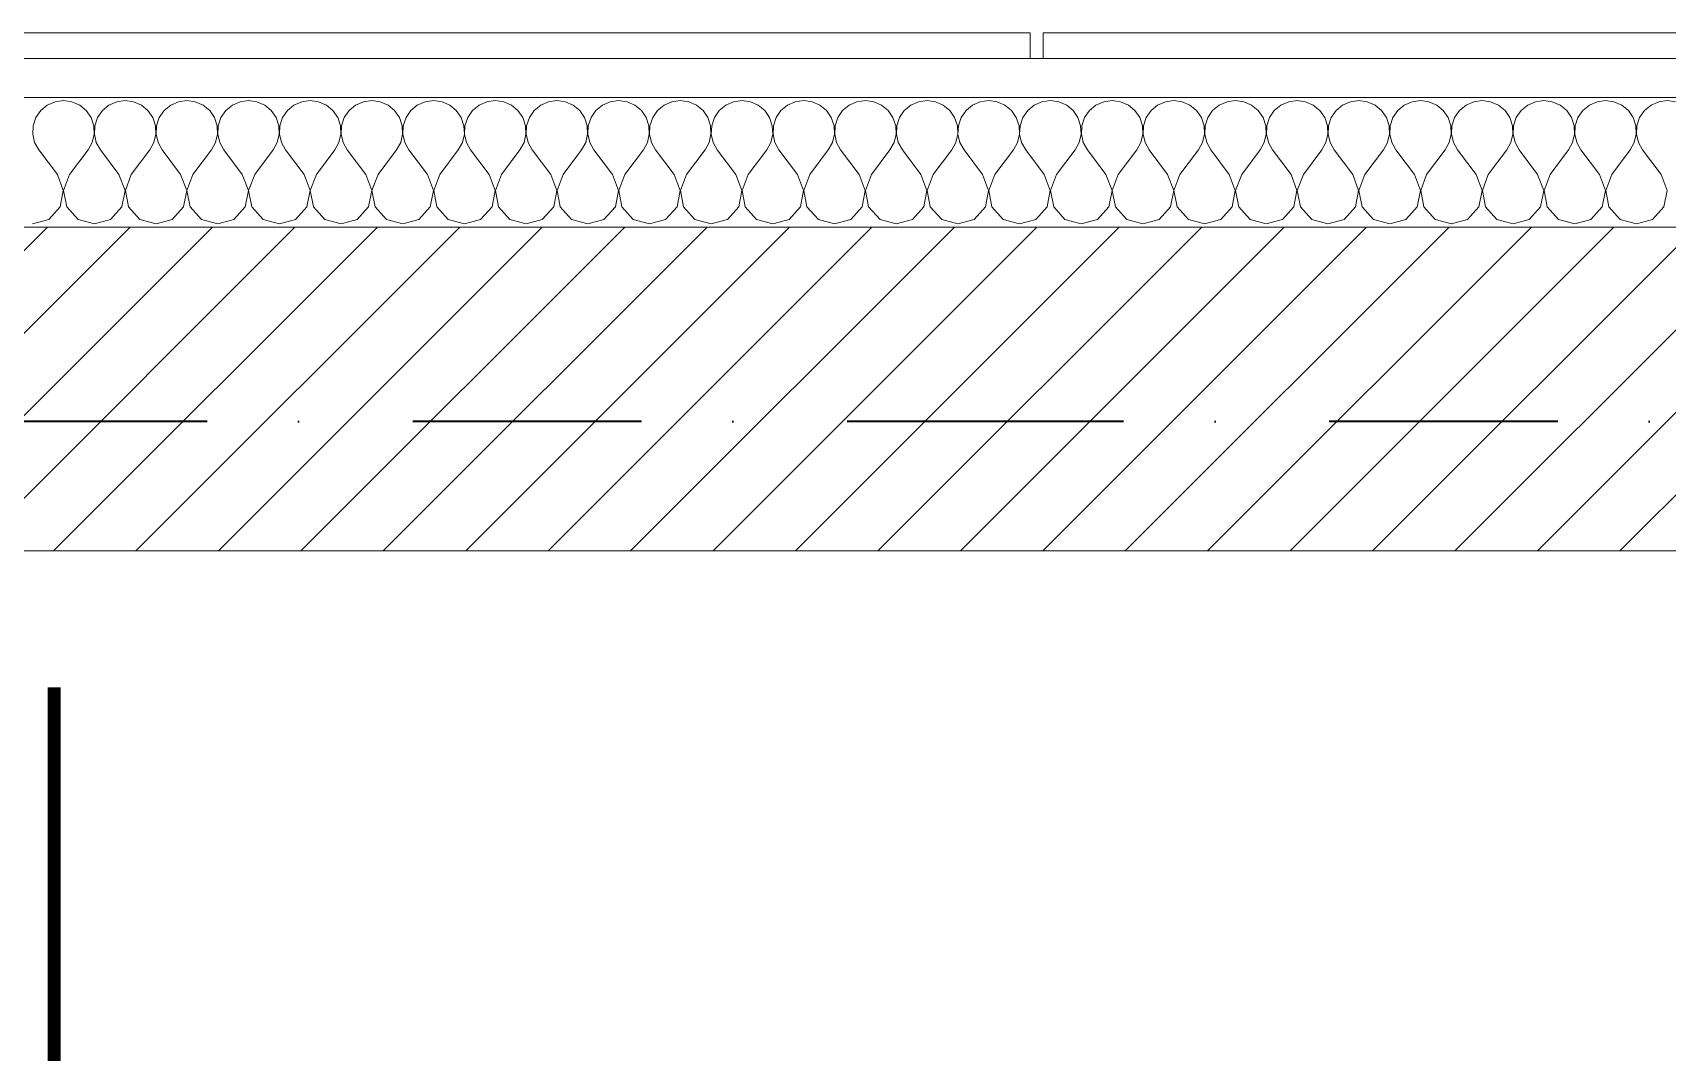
# Model space of a CAD drawing. Header units: millimetres. Extents: x 1322820 to 1391563, y 1051909 to 1098256.
# Drawn here: x 1346973 to 1348235, y 1090184 to 1090971 of the extents above; entities that cross this region are included whole.
import ezdxf
from ezdxf.enums import TextEntityAlignment as Align

# ---------------------------------------------------------------- set-up
doc = ezdxf.new("R2010")
doc.units = ezdxf.units.MM
doc.header["$MEASUREMENT"] = 0
doc.linetypes.add('Dot & Dashed', pattern=[335.138881, 176.388884, -88.194442, 0, -70.555556])
doc.linetypes.add('DUBLU_INTRERUPT', pattern=[1.093612, 0.529167, -0.211667, 0.141111, -0.211667])
doc.layers.get('0').update_dxf_attribs({"true_color": 0x787878})
for name, color, linetype, true_color in [('arhitectura - decoratii fatada', 7, 'Continuous', 0x787878), ('New_arhitectura - axe', 7, 'Continuous', 0x787878), ('New_rezistenta - pereti de rezistenta', 7, 'Continuous', 0x787878)]:
    doc.layers.add(name, color=color, linetype=linetype, true_color=true_color)
for name, color, linetype, lineweight, true_color in [('arhitectura - decoratii fatada_Pen_No__101', 7, 'Continuous', 13, 0x787878), ('arhitectura - decoratii fatada_Pen_No__21', 7, 'Continuous', 20, 0x787878), ('New_arhitectura - axe_Pen_No__201', 7, 'Continuous', 35, 0x787878), ('New_arhitectura - suprafete DTAC_Pen_No__14', 7, 'Continuous', 18, 0x787878), ('New_rezistenta - pereti de rezistenta_Pen_No__1', 7, 'Continuous', 13, 0x787878), ('New_rezistenta - pereti de rezistenta_Pen_No__21', 7, 'Continuous', 20, 0x787878)]:
    doc.layers.add(name, color=color, linetype=linetype, lineweight=lineweight, true_color=true_color)
doc.layers.add('Circuite', color=7, linetype='Continuous', lineweight=25)
doc.styles.add('GENERATED_STYLE_1', font='arialbd.ttf')
pattern_1 = [(0, (1356235.236, 1078942.57), (0, 30), [])]

# ---------------------------------------------------------------- blocks, each defined once
blk = doc.blocks.new('*X64', base_point=(1356235.2, 1078942.6))
at = {"layer": 'New_rezistenta - pereti de rezistenta_Pen_No__1', "color": 7, "linetype": 'Continuous', "lineweight": 13}
for p, q in [((1346990.6, 1090917.3), (1346984.6, 1090914.7)), ((1346997.1, 1090918.2), (1346990.6, 1090917.3)), ((1347003.6, 1090917.3), (1346997.1, 1090918.2)), ((1347009.7, 1090914.7), (1347003.6, 1090917.3)), ((1347038.3, 1090917.3), (1347032.2, 1090914.7)), ((1347044.8, 1090918.2), (1347038.3, 1090917.3)), ((1347051.3, 1090917.3), (1347044.8, 1090918.2)), ((1347057.3, 1090914.7), (1347051.3, 1090917.3)), ((1347085.9, 1090917.3), (1347079.9, 1090914.7)), ((1347092.4, 1090918.2), (1347085.9, 1090917.3)), ((1347098.9, 1090917.3), (1347092.4, 1090918.2)), ((1347104.9, 1090914.7), (1347098.9, 1090917.3)), ((1347133.5, 1090917.3), (1347127.5, 1090914.7)), ((1347140, 1090918.2), (1347133.5, 1090917.3)), ((1347146.5, 1090917.3), (1347140, 1090918.2)), ((1347152.5, 1090914.7), (1347146.5, 1090917.3)), ((1347181.1, 1090917.3), (1347175.1, 1090914.7)), ((1347187.6, 1090918.2), (1347181.1, 1090917.3)), ((1347194.1, 1090917.3), (1347187.6, 1090918.2)), ((1347200.1, 1090914.7), (1347194.1, 1090917.3)), ((1347228.7, 1090917.3), (1347222.7, 1090914.7)), ((1347235.2, 1090918.2), (1347228.7, 1090917.3)), ((1347241.7, 1090917.3), (1347235.2, 1090918.2)), ((1347247.8, 1090914.7), (1347241.7, 1090917.3)), ((1347276.3, 1090917.3), (1347270.3, 1090914.7)), ((1347282.9, 1090918.2), (1347276.3, 1090917.3)), ((1347289.4, 1090917.3), (1347282.9, 1090918.2)), ((1347295.4, 1090914.7), (1347289.4, 1090917.3)), ((1347324, 1090917.3), (1347318, 1090914.7)), ((1347330.5, 1090918.2), (1347324, 1090917.3)), ((1347337, 1090917.3), (1347330.5, 1090918.2)), ((1347343, 1090914.7), (1347337, 1090917.3)), ((1347371.6, 1090917.3), (1347365.6, 1090914.7)), ((1347378.1, 1090918.2), (1347371.6, 1090917.3)), ((1347384.6, 1090917.3), (1347378.1, 1090918.2)), ((1347390.6, 1090914.7), (1347384.6, 1090917.3)), ((1347419.2, 1090917.3), (1347413.2, 1090914.7)), ((1347425.7, 1090918.2), (1347419.2, 1090917.3)), ((1347432.2, 1090917.3), (1347425.7, 1090918.2)), ((1347438.2, 1090914.7), (1347432.2, 1090917.3)), ((1347466.8, 1090917.3), (1347460.8, 1090914.7)), ((1347473.3, 1090918.2), (1347466.8, 1090917.3)), ((1347479.8, 1090917.3), (1347473.3, 1090918.2)), ((1347485.8, 1090914.7), (1347479.8, 1090917.3)), ((1347514.4, 1090917.3), (1347508.4, 1090914.7)), ((1347521, 1090918.2), (1347514.4, 1090917.3)), ((1347527.5, 1090917.3), (1347521, 1090918.2)), ((1347533.5, 1090914.7), (1347527.5, 1090917.3)), ((1347562.1, 1090917.3), (1347556.1, 1090914.7)), ((1347568.6, 1090918.2), (1347562.1, 1090917.3)), ((1347575.1, 1090917.3), (1347568.6, 1090918.2)), ((1347581.1, 1090914.7), (1347575.1, 1090917.3)), ((1347609.7, 1090917.3), (1347603.7, 1090914.7)), ((1347616.2, 1090918.2), (1347609.7, 1090917.3)), ((1347622.7, 1090917.3), (1347616.2, 1090918.2)), ((1347628.7, 1090914.7), (1347622.7, 1090917.3)), ((1347657.3, 1090917.3), (1347651.3, 1090914.7)), ((1347663.8, 1090918.2), (1347657.3, 1090917.3)), ((1347670.3, 1090917.3), (1347663.8, 1090918.2)), ((1347676.3, 1090914.7), (1347670.3, 1090917.3)), ((1347704.9, 1090917.3), (1347698.9, 1090914.7)), ((1347711.4, 1090918.2), (1347704.9, 1090917.3)), ((1347717.9, 1090917.3), (1347711.4, 1090918.2)), ((1347723.9, 1090914.7), (1347717.9, 1090917.3)), ((1347752.5, 1090917.3), (1347746.5, 1090914.7)), ((1347759, 1090918.2), (1347752.5, 1090917.3)), ((1347765.6, 1090917.3), (1347759, 1090918.2)), ((1347771.6, 1090914.7), (1347765.6, 1090917.3)), ((1347800.2, 1090917.3), (1347794.1, 1090914.7)), ((1347806.7, 1090918.2), (1347800.2, 1090917.3)), ((1347813.2, 1090917.3), (1347806.7, 1090918.2)), ((1347819.2, 1090914.7), (1347813.2, 1090917.3)), ((1347847.8, 1090917.3), (1347841.8, 1090914.7)), ((1347854.3, 1090918.2), (1347847.8, 1090917.3)), ((1347860.8, 1090917.3), (1347854.3, 1090918.2)), ((1347866.8, 1090914.7), (1347860.8, 1090917.3)), ((1347895.4, 1090917.3), (1347889.4, 1090914.7)), ((1347901.9, 1090918.2), (1347895.4, 1090917.3)), ((1347908.4, 1090917.3), (1347901.9, 1090918.2)), ((1347914.4, 1090914.7), (1347908.4, 1090917.3)), ((1347943, 1090917.3), (1347937, 1090914.7)), ((1347949.5, 1090918.2), (1347943, 1090917.3)), ((1347956, 1090917.3), (1347949.5, 1090918.2)), ((1347962, 1090914.7), (1347956, 1090917.3)), ((1347990.6, 1090917.3), (1347984.6, 1090914.7)), ((1347997.1, 1090918.2), (1347990.6, 1090917.3)), ((1348003.6, 1090917.3), (1347997.1, 1090918.2)), ((1348009.7, 1090914.7), (1348003.6, 1090917.3)), ((1348038.3, 1090917.3), (1348032.2, 1090914.7)), ((1348044.8, 1090918.2), (1348038.3, 1090917.3)), ((1348051.3, 1090917.3), (1348044.8, 1090918.2)), ((1348057.3, 1090914.7), (1348051.3, 1090917.3)), ((1348085.9, 1090917.3), (1348079.9, 1090914.7)), ((1348092.4, 1090918.2), (1348085.9, 1090917.3)), ((1348098.9, 1090917.3), (1348092.4, 1090918.2)), ((1348104.9, 1090914.7), (1348098.9, 1090917.3)), ((1348133.5, 1090917.3), (1348127.5, 1090914.7)), ((1348140, 1090918.2), (1348133.5, 1090917.3)), ((1348146.5, 1090917.3), (1348140, 1090918.2)), ((1348152.5, 1090914.7), (1348146.5, 1090917.3)), ((1348181.1, 1090917.3), (1348175.1, 1090914.7)), ((1348187.6, 1090918.2), (1348181.1, 1090917.3)), ((1348194.1, 1090917.3), (1348187.6, 1090918.2)), ((1348200.1, 1090914.7), (1348194.1, 1090917.3)), ((1348228.7, 1090917.3), (1348222.7, 1090914.7)), ((1348235.2, 1090918.2), (1348228.7, 1090917.3)), ((1348241.7, 1090917.3), (1348235.2, 1090918.2)), ((1346975.8, 1090905.1), (1346973.7, 1090898.8)), ((1346979.6, 1090910.5), (1346975.8, 1090905.1)), ((1346984.6, 1090914.7), (1346979.6, 1090910.5)), ((1347014.7, 1090910.5), (1347009.7, 1090914.7)), ((1347018.4, 1090905.1), (1347014.7, 1090910.5)), ((1347020.5, 1090898.8), (1347018.4, 1090905.1)), ((1347023.5, 1090905.1), (1347021.4, 1090898.8)), ((1347027.2, 1090910.5), (1347023.5, 1090905.1)), ((1347032.2, 1090914.7), (1347027.2, 1090910.5)), ((1347062.3, 1090910.5), (1347057.3, 1090914.7)), ((1347066.1, 1090905.1), (1347062.3, 1090910.5)), ((1347068.2, 1090898.8), (1347066.1, 1090905.1)), ((1347071.1, 1090905.1), (1347069, 1090898.8)), ((1347074.8, 1090910.5), (1347071.1, 1090905.1)), ((1347079.9, 1090914.7), (1347074.8, 1090910.5)), ((1347110, 1090910.5), (1347104.9, 1090914.7)), ((1347113.7, 1090905.1), (1347110, 1090910.5)), ((1347115.8, 1090898.8), (1347113.7, 1090905.1)), ((1347118.7, 1090905.1), (1347116.6, 1090898.8)), ((1347122.4, 1090910.5), (1347118.7, 1090905.1)), ((1347127.5, 1090914.7), (1347122.4, 1090910.5)), ((1347157.6, 1090910.5), (1347152.5, 1090914.7)), ((1347161.3, 1090905.1), (1347157.6, 1090910.5)), ((1347163.4, 1090898.8), (1347161.3, 1090905.1)), ((1347166.3, 1090905.1), (1347164.2, 1090898.8)), ((1347170, 1090910.5), (1347166.3, 1090905.1)), ((1347175.1, 1090914.7), (1347170, 1090910.5)), ((1347205.2, 1090910.5), (1347200.1, 1090914.7)), ((1347208.9, 1090905.1), (1347205.2, 1090910.5)), ((1347211, 1090898.8), (1347208.9, 1090905.1)), ((1347213.9, 1090905.1), (1347211.8, 1090898.8)), ((1347217.7, 1090910.5), (1347213.9, 1090905.1)), ((1347222.7, 1090914.7), (1347217.7, 1090910.5)), ((1347252.8, 1090910.5), (1347247.8, 1090914.7)), ((1347256.5, 1090905.1), (1347252.8, 1090910.5)), ((1347258.6, 1090898.8), (1347256.5, 1090905.1)), ((1347261.6, 1090905.1), (1347259.5, 1090898.8)), ((1347265.3, 1090910.5), (1347261.6, 1090905.1)), ((1347270.3, 1090914.7), (1347265.3, 1090910.5)), ((1347300.4, 1090910.5), (1347295.4, 1090914.7)), ((1347304.2, 1090905.1), (1347300.4, 1090910.5)), ((1347306.3, 1090898.8), (1347304.2, 1090905.1)), ((1347309.2, 1090905.1), (1347307.1, 1090898.8)), ((1347312.9, 1090910.5), (1347309.2, 1090905.1)), ((1347318, 1090914.7), (1347312.9, 1090910.5)), ((1347348, 1090910.5), (1347343, 1090914.7)), ((1347351.8, 1090905.1), (1347348, 1090910.5)), ((1347353.9, 1090898.8), (1347351.8, 1090905.1)), ((1347356.8, 1090905.1), (1347354.7, 1090898.8)), ((1347360.5, 1090910.5), (1347356.8, 1090905.1)), ((1347365.6, 1090914.7), (1347360.5, 1090910.5)), ((1347395.7, 1090910.5), (1347390.6, 1090914.7)), ((1347399.4, 1090905.1), (1347395.7, 1090910.5)), ((1347401.5, 1090898.8), (1347399.4, 1090905.1)), ((1347404.4, 1090905.1), (1347402.3, 1090898.8)), ((1347408.1, 1090910.5), (1347404.4, 1090905.1)), ((1347413.2, 1090914.7), (1347408.1, 1090910.5)), ((1347443.3, 1090910.5), (1347438.2, 1090914.7)), ((1347447, 1090905.1), (1347443.3, 1090910.5)), ((1347449.1, 1090898.8), (1347447, 1090905.1)), ((1347452, 1090905.1), (1347449.9, 1090898.8)), ((1347455.8, 1090910.5), (1347452, 1090905.1)), ((1347460.8, 1090914.7), (1347455.8, 1090910.5)), ((1347490.9, 1090910.5), (1347485.8, 1090914.7)), ((1347494.6, 1090905.1), (1347490.9, 1090910.5)), ((1347496.7, 1090898.8), (1347494.6, 1090905.1)), ((1347499.7, 1090905.1), (1347497.6, 1090898.8)), ((1347503.4, 1090910.5), (1347499.7, 1090905.1)), ((1347508.4, 1090914.7), (1347503.4, 1090910.5)), ((1347538.5, 1090910.5), (1347533.5, 1090914.7)), ((1347542.2, 1090905.1), (1347538.5, 1090910.5)), ((1347544.3, 1090898.8), (1347542.2, 1090905.1)), ((1347547.3, 1090905.1), (1347545.2, 1090898.8)), ((1347551, 1090910.5), (1347547.3, 1090905.1)), ((1347556.1, 1090914.7), (1347551, 1090910.5)), ((1347586.1, 1090910.5), (1347581.1, 1090914.7)), ((1347589.9, 1090905.1), (1347586.1, 1090910.5)), ((1347592, 1090898.8), (1347589.9, 1090905.1)), ((1347594.9, 1090905.1), (1347592.8, 1090898.8)), ((1347598.6, 1090910.5), (1347594.9, 1090905.1)), ((1347603.7, 1090914.7), (1347598.6, 1090910.5)), ((1347633.8, 1090910.5), (1347628.7, 1090914.7)), ((1347637.5, 1090905.1), (1347633.8, 1090910.5)), ((1347639.6, 1090898.8), (1347637.5, 1090905.1)), ((1347642.5, 1090905.1), (1347640.4, 1090898.8)), ((1347646.2, 1090910.5), (1347642.5, 1090905.1)), ((1347651.3, 1090914.7), (1347646.2, 1090910.5)), ((1347681.4, 1090910.5), (1347676.3, 1090914.7)), ((1347685.1, 1090905.1), (1347681.4, 1090910.5)), ((1347687.2, 1090898.8), (1347685.1, 1090905.1)), ((1347690.1, 1090905.1), (1347688, 1090898.8)), ((1347693.9, 1090910.5), (1347690.1, 1090905.1)), ((1347698.9, 1090914.7), (1347693.9, 1090910.5)), ((1347729, 1090910.5), (1347723.9, 1090914.7)), ((1347732.7, 1090905.1), (1347729, 1090910.5)), ((1347734.8, 1090898.8), (1347732.7, 1090905.1)), ((1347737.7, 1090905.1), (1347735.7, 1090898.8)), ((1347741.5, 1090910.5), (1347737.7, 1090905.1)), ((1347746.5, 1090914.7), (1347741.5, 1090910.5)), ((1347776.6, 1090910.5), (1347771.6, 1090914.7)), ((1347780.3, 1090905.1), (1347776.6, 1090910.5)), ((1347782.4, 1090898.8), (1347780.3, 1090905.1)), ((1347785.4, 1090905.1), (1347783.3, 1090898.8)), ((1347789.1, 1090910.5), (1347785.4, 1090905.1)), ((1347794.1, 1090914.7), (1347789.1, 1090910.5)), ((1347824.2, 1090910.5), (1347819.2, 1090914.7)), ((1347828, 1090905.1), (1347824.2, 1090910.5)), ((1347830.1, 1090898.8), (1347828, 1090905.1)), ((1347833, 1090905.1), (1347830.9, 1090898.8)), ((1347836.7, 1090910.5), (1347833, 1090905.1)), ((1347841.8, 1090914.7), (1347836.7, 1090910.5)), ((1347871.9, 1090910.5), (1347866.8, 1090914.7)), ((1347875.6, 1090905.1), (1347871.9, 1090910.5)), ((1347877.7, 1090898.8), (1347875.6, 1090905.1)), ((1347880.6, 1090905.1), (1347878.5, 1090898.8)), ((1347884.3, 1090910.5), (1347880.6, 1090905.1)), ((1347889.4, 1090914.7), (1347884.3, 1090910.5)), ((1347919.5, 1090910.5), (1347914.4, 1090914.7)), ((1347923.2, 1090905.1), (1347919.5, 1090910.5)), ((1347925.3, 1090898.8), (1347923.2, 1090905.1)), ((1347928.2, 1090905.1), (1347926.1, 1090898.8)), ((1347931.9, 1090910.5), (1347928.2, 1090905.1)), ((1347937, 1090914.7), (1347931.9, 1090910.5)), ((1347967.1, 1090910.5), (1347962, 1090914.7)), ((1347970.8, 1090905.1), (1347967.1, 1090910.5)), ((1347972.9, 1090898.8), (1347970.8, 1090905.1)), ((1347975.8, 1090905.1), (1347973.7, 1090898.8)), ((1347979.6, 1090910.5), (1347975.8, 1090905.1)), ((1347984.6, 1090914.7), (1347979.6, 1090910.5)), ((1348014.7, 1090910.5), (1348009.7, 1090914.7)), ((1348018.4, 1090905.1), (1348014.7, 1090910.5)), ((1348020.5, 1090898.8), (1348018.4, 1090905.1)), ((1348023.5, 1090905.1), (1348021.4, 1090898.8)), ((1348027.2, 1090910.5), (1348023.5, 1090905.1)), ((1348032.2, 1090914.7), (1348027.2, 1090910.5)), ((1348062.3, 1090910.5), (1348057.3, 1090914.7)), ((1348066.1, 1090905.1), (1348062.3, 1090910.5)), ((1348068.2, 1090898.8), (1348066.1, 1090905.1)), ((1348071.1, 1090905.1), (1348069, 1090898.8)), ((1348074.8, 1090910.5), (1348071.1, 1090905.1)), ((1348079.9, 1090914.7), (1348074.8, 1090910.5)), ((1348110, 1090910.5), (1348104.9, 1090914.7)), ((1348113.7, 1090905.1), (1348110, 1090910.5)), ((1348115.8, 1090898.8), (1348113.7, 1090905.1)), ((1348118.7, 1090905.1), (1348116.6, 1090898.8)), ((1348122.4, 1090910.5), (1348118.7, 1090905.1)), ((1348127.5, 1090914.7), (1348122.4, 1090910.5)), ((1348157.6, 1090910.5), (1348152.5, 1090914.7)), ((1348161.3, 1090905.1), (1348157.6, 1090910.5)), ((1348163.4, 1090898.8), (1348161.3, 1090905.1)), ((1348166.3, 1090905.1), (1348164.2, 1090898.8)), ((1348170, 1090910.5), (1348166.3, 1090905.1)), ((1348175.1, 1090914.7), (1348170, 1090910.5)), ((1348205.2, 1090910.5), (1348200.1, 1090914.7)), ((1348208.9, 1090905.1), (1348205.2, 1090910.5)), ((1348211, 1090898.8), (1348208.9, 1090905.1)), ((1348213.9, 1090905.1), (1348211.8, 1090898.8)), ((1348217.7, 1090910.5), (1348213.9, 1090905.1)), ((1348222.7, 1090914.7), (1348217.7, 1090910.5)), ((1346973.7, 1090898.8), (1346973.4, 1090892.3)), ((1346973.4, 1090892.3), (1346974.9, 1090885.9)), ((1347019.4, 1090885.9), (1347020.9, 1090892.3)), ((1347020.9, 1090892.3), (1347020.5, 1090898.8)), ((1347021.4, 1090898.8), (1347021, 1090892.3)), ((1347021, 1090892.3), (1347022.5, 1090885.9)), ((1347067, 1090885.9), (1347068.5, 1090892.3)), ((1347068.5, 1090892.3), (1347068.2, 1090898.8)), ((1347069, 1090898.8), (1347068.7, 1090892.3)), ((1347068.7, 1090892.3), (1347070.2, 1090885.9)), ((1347114.6, 1090885.9), (1347116.1, 1090892.3)), ((1347116.1, 1090892.3), (1347115.8, 1090898.8)), ((1347116.6, 1090898.8), (1347116.3, 1090892.3)), ((1347116.3, 1090892.3), (1347117.8, 1090885.9)), ((1347162.2, 1090885.9), (1347163.7, 1090892.3)), ((1347163.7, 1090892.3), (1347163.4, 1090898.8)), ((1347164.2, 1090898.8), (1347163.9, 1090892.3)), ((1347163.9, 1090892.3), (1347165.4, 1090885.9)), ((1347209.8, 1090885.9), (1347211.3, 1090892.3)), ((1347211.3, 1090892.3), (1347211, 1090898.8)), ((1347211.8, 1090898.8), (1347211.5, 1090892.3)), ((1347211.5, 1090892.3), (1347213, 1090885.9)), ((1347257.5, 1090885.9), (1347258.9, 1090892.3)), ((1347258.9, 1090892.3), (1347258.6, 1090898.8)), ((1347259.5, 1090898.8), (1347259.1, 1090892.3)), ((1347259.1, 1090892.3), (1347260.6, 1090885.9)), ((1347305.1, 1090885.9), (1347306.6, 1090892.3)), ((1347306.6, 1090892.3), (1347306.3, 1090898.8)), ((1347307.1, 1090898.8), (1347306.8, 1090892.3)), ((1347306.8, 1090892.3), (1347308.2, 1090885.9)), ((1347352.7, 1090885.9), (1347354.2, 1090892.3)), ((1347354.2, 1090892.3), (1347353.9, 1090898.8)), ((1347354.7, 1090898.8), (1347354.4, 1090892.3)), ((1347354.4, 1090892.3), (1347355.9, 1090885.9)), ((1347400.3, 1090885.9), (1347401.8, 1090892.3)), ((1347401.8, 1090892.3), (1347401.5, 1090898.8)), ((1347402.3, 1090898.8), (1347402, 1090892.3)), ((1347402, 1090892.3), (1347403.5, 1090885.9)), ((1347447.9, 1090885.9), (1347449.4, 1090892.3)), ((1347449.4, 1090892.3), (1347449.1, 1090898.8)), ((1347449.9, 1090898.8), (1347449.6, 1090892.3)), ((1347449.6, 1090892.3), (1347451.1, 1090885.9)), ((1347495.6, 1090885.9), (1347497, 1090892.3)), ((1347497, 1090892.3), (1347496.7, 1090898.8)), ((1347497.6, 1090898.8), (1347497.2, 1090892.3)), ((1347497.2, 1090892.3), (1347498.7, 1090885.9)), ((1347543.2, 1090885.9), (1347544.7, 1090892.3)), ((1347544.7, 1090892.3), (1347544.3, 1090898.8)), ((1347545.2, 1090898.8), (1347544.9, 1090892.3)), ((1347544.9, 1090892.3), (1347546.3, 1090885.9)), ((1347590.8, 1090885.9), (1347592.3, 1090892.3)), ((1347592.3, 1090892.3), (1347592, 1090898.8)), ((1347592.8, 1090898.8), (1347592.5, 1090892.3)), ((1347592.5, 1090892.3), (1347594, 1090885.9)), ((1347638.4, 1090885.9), (1347639.9, 1090892.3)), ((1347639.9, 1090892.3), (1347639.6, 1090898.8)), ((1347640.4, 1090898.8), (1347640.1, 1090892.3)), ((1347640.1, 1090892.3), (1347641.6, 1090885.9)), ((1347686, 1090885.9), (1347687.5, 1090892.3)), ((1347687.5, 1090892.3), (1347687.2, 1090898.8)), ((1347688, 1090898.8), (1347687.7, 1090892.3)), ((1347687.7, 1090892.3), (1347689.2, 1090885.9)), ((1347733.7, 1090885.9), (1347735.1, 1090892.3)), ((1347735.1, 1090892.3), (1347734.8, 1090898.8)), ((1347735.7, 1090898.8), (1347735.3, 1090892.3)), ((1347735.3, 1090892.3), (1347736.8, 1090885.9)), ((1347781.3, 1090885.9), (1347782.8, 1090892.3)), ((1347782.8, 1090892.3), (1347782.4, 1090898.8)), ((1347783.3, 1090898.8), (1347783, 1090892.3)), ((1347783, 1090892.3), (1347784.4, 1090885.9)), ((1347828.9, 1090885.9), (1347830.4, 1090892.3)), ((1347830.4, 1090892.3), (1347830.1, 1090898.8)), ((1347830.9, 1090898.8), (1347830.6, 1090892.3)), ((1347830.6, 1090892.3), (1347832.1, 1090885.9)), ((1347876.5, 1090885.9), (1347878, 1090892.3)), ((1347878, 1090892.3), (1347877.7, 1090898.8)), ((1347878.5, 1090898.8), (1347878.2, 1090892.3)), ((1347878.2, 1090892.3), (1347879.7, 1090885.9)), ((1347924.1, 1090885.9), (1347925.6, 1090892.3)), ((1347925.6, 1090892.3), (1347925.3, 1090898.8)), ((1347926.1, 1090898.8), (1347925.8, 1090892.3)), ((1347925.8, 1090892.3), (1347927.3, 1090885.9)), ((1347971.7, 1090885.9), (1347973.2, 1090892.3)), ((1347973.2, 1090892.3), (1347972.9, 1090898.8)), ((1347973.7, 1090898.8), (1347973.4, 1090892.3)), ((1347973.4, 1090892.3), (1347974.9, 1090885.9)), ((1348019.4, 1090885.9), (1348020.9, 1090892.3)), ((1348020.9, 1090892.3), (1348020.5, 1090898.8)), ((1348021.4, 1090898.8), (1348021, 1090892.3)), ((1348021, 1090892.3), (1348022.5, 1090885.9)), ((1348067, 1090885.9), (1348068.5, 1090892.3)), ((1348068.5, 1090892.3), (1348068.2, 1090898.8)), ((1348069, 1090898.8), (1348068.7, 1090892.3)), ((1348068.7, 1090892.3), (1348070.2, 1090885.9)), ((1348114.6, 1090885.9), (1348116.1, 1090892.3)), ((1348116.1, 1090892.3), (1348115.8, 1090898.8)), ((1348116.6, 1090898.8), (1348116.3, 1090892.3)), ((1348116.3, 1090892.3), (1348117.8, 1090885.9)), ((1348162.2, 1090885.9), (1348163.7, 1090892.3)), ((1348163.7, 1090892.3), (1348163.4, 1090898.8)), ((1348164.2, 1090898.8), (1348163.9, 1090892.3)), ((1348163.9, 1090892.3), (1348165.4, 1090885.9)), ((1348209.8, 1090885.9), (1348211.3, 1090892.3)), ((1348211.3, 1090892.3), (1348211, 1090898.8)), ((1348211.8, 1090898.8), (1348211.5, 1090892.3)), ((1348211.5, 1090892.3), (1348213, 1090885.9)), ((1346974.9, 1090885.9), (1346978.1, 1090880.1)), ((1346992.4, 1090861.1), (1346978.1, 1090880.1)), ((1347001.9, 1090861.1), (1347016.2, 1090880.1)), ((1347016.2, 1090880.1), (1347019.4, 1090885.9)), ((1347022.5, 1090885.9), (1347025.7, 1090880.1)), ((1347040, 1090861.1), (1347025.7, 1090880.1)), ((1347049.5, 1090861.1), (1347063.8, 1090880.1)), ((1347063.8, 1090880.1), (1347067, 1090885.9)), ((1347070.2, 1090885.9), (1347073.3, 1090880.1)), ((1347087.6, 1090861.1), (1347073.3, 1090880.1)), ((1347097.1, 1090861.1), (1347111.4, 1090880.1)), ((1347111.4, 1090880.1), (1347114.6, 1090885.9)), ((1347117.8, 1090885.9), (1347121, 1090880.1)), ((1347135.2, 1090861.1), (1347121, 1090880.1)), ((1347144.8, 1090861.1), (1347159, 1090880.1)), ((1347159, 1090880.1), (1347162.2, 1090885.9)), ((1347165.4, 1090885.9), (1347168.6, 1090880.1)), ((1347182.9, 1090861.1), (1347168.6, 1090880.1)), ((1347192.4, 1090861.1), (1347206.7, 1090880.1)), ((1347206.7, 1090880.1), (1347209.8, 1090885.9)), ((1347213, 1090885.9), (1347216.2, 1090880.1)), ((1347230.5, 1090861.1), (1347216.2, 1090880.1)), ((1347240, 1090861.1), (1347254.3, 1090880.1)), ((1347254.3, 1090880.1), (1347257.5, 1090885.9)), ((1347260.6, 1090885.9), (1347263.8, 1090880.1)), ((1347278.1, 1090861.1), (1347263.8, 1090880.1)), ((1347287.6, 1090861.1), (1347301.9, 1090880.1)), ((1347301.9, 1090880.1), (1347305.1, 1090885.9)), ((1347308.2, 1090885.9), (1347311.4, 1090880.1)), ((1347325.7, 1090861.1), (1347311.4, 1090880.1)), ((1347335.2, 1090861.1), (1347349.5, 1090880.1)), ((1347349.5, 1090880.1), (1347352.7, 1090885.9)), ((1347355.9, 1090885.9), (1347359, 1090880.1)), ((1347373.3, 1090861.1), (1347359, 1090880.1)), ((1347382.9, 1090861.1), (1347397.1, 1090880.1)), ((1347397.1, 1090880.1), (1347400.3, 1090885.9)), ((1347403.5, 1090885.9), (1347406.7, 1090880.1)), ((1347421, 1090861.1), (1347406.7, 1090880.1)), ((1347430.5, 1090861.1), (1347444.8, 1090880.1)), ((1347444.8, 1090880.1), (1347447.9, 1090885.9)), ((1347451.1, 1090885.9), (1347454.3, 1090880.1)), ((1347468.6, 1090861.1), (1347454.3, 1090880.1)), ((1347478.1, 1090861.1), (1347492.4, 1090880.1)), ((1347492.4, 1090880.1), (1347495.6, 1090885.9)), ((1347498.7, 1090885.9), (1347501.9, 1090880.1)), ((1347516.2, 1090861.1), (1347501.9, 1090880.1)), ((1347525.7, 1090861.1), (1347540, 1090880.1)), ((1347540, 1090880.1), (1347543.2, 1090885.9)), ((1347546.3, 1090885.9), (1347549.5, 1090880.1)), ((1347563.8, 1090861.1), (1347549.5, 1090880.1)), ((1347573.3, 1090861.1), (1347587.6, 1090880.1)), ((1347587.6, 1090880.1), (1347590.8, 1090885.9)), ((1347594, 1090885.9), (1347597.1, 1090880.1)), ((1347611.4, 1090861.1), (1347597.1, 1090880.1)), ((1347621, 1090861.1), (1347635.2, 1090880.1)), ((1347635.2, 1090880.1), (1347638.4, 1090885.9)), ((1347641.6, 1090885.9), (1347644.8, 1090880.1)), ((1347659, 1090861.1), (1347644.8, 1090880.1)), ((1347668.6, 1090861.1), (1347682.9, 1090880.1)), ((1347682.9, 1090880.1), (1347686, 1090885.9)), ((1347689.2, 1090885.9), (1347692.4, 1090880.1)), ((1347706.7, 1090861.1), (1347692.4, 1090880.1)), ((1347716.2, 1090861.1), (1347730.5, 1090880.1)), ((1347730.5, 1090880.1), (1347733.7, 1090885.9)), ((1347736.8, 1090885.9), (1347740, 1090880.1)), ((1347754.3, 1090861.1), (1347740, 1090880.1)), ((1347763.8, 1090861.1), (1347778.1, 1090880.1)), ((1347778.1, 1090880.1), (1347781.3, 1090885.9)), ((1347784.4, 1090885.9), (1347787.6, 1090880.1)), ((1347801.9, 1090861.1), (1347787.6, 1090880.1)), ((1347811.4, 1090861.1), (1347825.7, 1090880.1)), ((1347825.7, 1090880.1), (1347828.9, 1090885.9)), ((1347832.1, 1090885.9), (1347835.2, 1090880.1)), ((1347849.5, 1090861.1), (1347835.2, 1090880.1)), ((1347859, 1090861.1), (1347873.3, 1090880.1)), ((1347873.3, 1090880.1), (1347876.5, 1090885.9)), ((1347879.7, 1090885.9), (1347882.9, 1090880.1)), ((1347897.1, 1090861.1), (1347882.9, 1090880.1)), ((1347906.7, 1090861.1), (1347921, 1090880.1)), ((1347921, 1090880.1), (1347924.1, 1090885.9)), ((1347927.3, 1090885.9), (1347930.5, 1090880.1)), ((1347944.8, 1090861.1), (1347930.5, 1090880.1)), ((1347954.3, 1090861.1), (1347968.6, 1090880.1)), ((1347968.6, 1090880.1), (1347971.7, 1090885.9)), ((1347974.9, 1090885.9), (1347978.1, 1090880.1)), ((1347992.4, 1090861.1), (1347978.1, 1090880.1)), ((1348001.9, 1090861.1), (1348016.2, 1090880.1)), ((1348016.2, 1090880.1), (1348019.4, 1090885.9)), ((1348022.5, 1090885.9), (1348025.7, 1090880.1)), ((1348040, 1090861.1), (1348025.7, 1090880.1)), ((1348049.5, 1090861.1), (1348063.8, 1090880.1)), ((1348063.8, 1090880.1), (1348067, 1090885.9)), ((1348070.2, 1090885.9), (1348073.3, 1090880.1)), ((1348087.6, 1090861.1), (1348073.3, 1090880.1)), ((1348097.1, 1090861.1), (1348111.4, 1090880.1)), ((1348111.4, 1090880.1), (1348114.6, 1090885.9)), ((1348117.8, 1090885.9), (1348121, 1090880.1)), ((1348135.2, 1090861.1), (1348121, 1090880.1)), ((1348144.8, 1090861.1), (1348159, 1090880.1)), ((1348159, 1090880.1), (1348162.2, 1090885.9)), ((1348165.4, 1090885.9), (1348168.6, 1090880.1)), ((1348182.9, 1090861.1), (1348168.6, 1090880.1)), ((1348192.4, 1090861.1), (1348206.7, 1090880.1)), ((1348206.7, 1090880.1), (1348209.8, 1090885.9)), ((1348213, 1090885.9), (1348216.2, 1090880.1)), ((1348230.5, 1090861.1), (1348216.2, 1090880.1)), ((1346997, 1090848.9), (1346992.4, 1090861.1)), ((1347001.9, 1090861.1), (1346997.2, 1090848.9)), ((1347044.7, 1090848.9), (1347040, 1090861.1)), ((1347049.5, 1090861.1), (1347044.9, 1090848.9)), ((1347092.3, 1090848.9), (1347087.6, 1090861.1)), ((1347097.1, 1090861.1), (1347092.5, 1090848.9)), ((1347139.9, 1090848.9), (1347135.2, 1090861.1)), ((1347144.8, 1090861.1), (1347140.1, 1090848.9)), ((1347187.5, 1090848.9), (1347182.9, 1090861.1)), ((1347192.4, 1090861.1), (1347187.7, 1090848.9)), ((1347235.1, 1090848.9), (1347230.5, 1090861.1)), ((1347240, 1090861.1), (1347235.3, 1090848.9)), ((1347282.8, 1090848.9), (1347278.1, 1090861.1)), ((1347287.6, 1090861.1), (1347283, 1090848.9)), ((1347330.4, 1090848.9), (1347325.7, 1090861.1)), ((1347335.2, 1090861.1), (1347330.6, 1090848.9)), ((1347378, 1090848.9), (1347373.3, 1090861.1)), ((1347382.9, 1090861.1), (1347378.2, 1090848.9)), ((1347425.6, 1090848.9), (1347421, 1090861.1)), ((1347430.5, 1090861.1), (1347425.8, 1090848.9)), ((1347473.2, 1090848.9), (1347468.6, 1090861.1)), ((1347478.1, 1090861.1), (1347473.4, 1090848.9)), ((1347520.9, 1090848.9), (1347516.2, 1090861.1)), ((1347525.7, 1090861.1), (1347521, 1090848.9)), ((1347568.5, 1090848.9), (1347563.8, 1090861.1)), ((1347573.3, 1090861.1), (1347568.7, 1090848.9)), ((1347616.1, 1090848.9), (1347611.4, 1090861.1)), ((1347621, 1090861.1), (1347616.3, 1090848.9)), ((1347663.7, 1090848.9), (1347659, 1090861.1)), ((1347668.6, 1090861.1), (1347663.9, 1090848.9)), ((1347711.3, 1090848.9), (1347706.7, 1090861.1)), ((1347716.2, 1090861.1), (1347711.5, 1090848.9)), ((1347758.9, 1090848.9), (1347754.3, 1090861.1)), ((1347763.8, 1090861.1), (1347759.1, 1090848.9)), ((1347806.6, 1090848.9), (1347801.9, 1090861.1)), ((1347811.4, 1090861.1), (1347806.8, 1090848.9)), ((1347854.2, 1090848.9), (1347849.5, 1090861.1)), ((1347859, 1090861.1), (1347854.4, 1090848.9)), ((1347901.8, 1090848.9), (1347897.1, 1090861.1)), ((1347906.7, 1090861.1), (1347902, 1090848.9)), ((1347949.4, 1090848.9), (1347944.8, 1090861.1)), ((1347954.3, 1090861.1), (1347949.6, 1090848.9)), ((1347997, 1090848.9), (1347992.4, 1090861.1)), ((1348001.9, 1090861.1), (1347997.2, 1090848.9)), ((1348044.7, 1090848.9), (1348040, 1090861.1)), ((1348049.5, 1090861.1), (1348044.9, 1090848.9)), ((1348092.3, 1090848.9), (1348087.6, 1090861.1)), ((1348097.1, 1090861.1), (1348092.5, 1090848.9)), ((1348139.9, 1090848.9), (1348135.2, 1090861.1)), ((1348144.8, 1090861.1), (1348140.1, 1090848.9)), ((1348187.5, 1090848.9), (1348182.9, 1090861.1)), ((1348192.4, 1090861.1), (1348187.7, 1090848.9)), ((1348235.1, 1090848.9), (1348230.5, 1090861.1)), ((1346994.6, 1090836.1), (1346997, 1090848.9)), ((1346997.2, 1090848.9), (1346999.7, 1090836.1)), ((1347042.2, 1090836.1), (1347044.7, 1090848.9)), ((1347044.9, 1090848.9), (1347047.3, 1090836.1)), ((1347089.9, 1090836.1), (1347092.3, 1090848.9)), ((1347092.5, 1090848.9), (1347094.9, 1090836.1)), ((1347137.5, 1090836.1), (1347139.9, 1090848.9)), ((1347140.1, 1090848.9), (1347142.5, 1090836.1)), ((1347185.1, 1090836.1), (1347187.5, 1090848.9)), ((1347187.7, 1090848.9), (1347190.1, 1090836.1)), ((1347232.7, 1090836.1), (1347235.1, 1090848.9)), ((1347235.3, 1090848.9), (1347237.7, 1090836.1)), ((1347280.3, 1090836.1), (1347282.8, 1090848.9)), ((1347283, 1090848.9), (1347285.4, 1090836.1)), ((1347328, 1090836.1), (1347330.4, 1090848.9)), ((1347330.6, 1090848.9), (1347333, 1090836.1)), ((1347375.6, 1090836.1), (1347378, 1090848.9)), ((1347378.2, 1090848.9), (1347380.6, 1090836.1)), ((1347423.2, 1090836.1), (1347425.6, 1090848.9)), ((1347425.8, 1090848.9), (1347428.2, 1090836.1)), ((1347470.8, 1090836.1), (1347473.2, 1090848.9)), ((1347473.4, 1090848.9), (1347475.8, 1090836.1)), ((1347518.4, 1090836.1), (1347520.9, 1090848.9)), ((1347521, 1090848.9), (1347523.5, 1090836.1)), ((1347566.1, 1090836.1), (1347568.5, 1090848.9)), ((1347568.7, 1090848.9), (1347571.1, 1090836.1)), ((1347613.7, 1090836.1), (1347616.1, 1090848.9)), ((1347616.3, 1090848.9), (1347618.7, 1090836.1)), ((1347661.3, 1090836.1), (1347663.7, 1090848.9)), ((1347663.9, 1090848.9), (1347666.3, 1090836.1)), ((1347708.9, 1090836.1), (1347711.3, 1090848.9)), ((1347711.5, 1090848.9), (1347713.9, 1090836.1)), ((1347756.5, 1090836.1), (1347758.9, 1090848.9)), ((1347759.1, 1090848.9), (1347761.6, 1090836.1)), ((1347804.2, 1090836.1), (1347806.6, 1090848.9)), ((1347806.8, 1090848.9), (1347809.2, 1090836.1)), ((1347851.8, 1090836.1), (1347854.2, 1090848.9)), ((1347854.4, 1090848.9), (1347856.8, 1090836.1)), ((1347899.4, 1090836.1), (1347901.8, 1090848.9)), ((1347902, 1090848.9), (1347904.4, 1090836.1)), ((1347947, 1090836.1), (1347949.4, 1090848.9)), ((1347949.6, 1090848.9), (1347952, 1090836.1)), ((1347994.6, 1090836.1), (1347997, 1090848.9)), ((1347997.2, 1090848.9), (1347999.7, 1090836.1)), ((1348042.2, 1090836.1), (1348044.7, 1090848.9)), ((1348044.9, 1090848.9), (1348047.3, 1090836.1)), ((1348089.9, 1090836.1), (1348092.3, 1090848.9)), ((1348092.5, 1090848.9), (1348094.9, 1090836.1)), ((1348137.5, 1090836.1), (1348139.9, 1090848.9)), ((1348140.1, 1090848.9), (1348142.5, 1090836.1)), ((1348185.1, 1090836.1), (1348187.5, 1090848.9)), ((1348187.7, 1090848.9), (1348190.1, 1090836.1)), ((1348232.7, 1090836.1), (1348235.1, 1090848.9)), ((1346985.8, 1090826.5), (1346994.6, 1090836.1)), ((1346999.7, 1090836.1), (1347008.4, 1090826.5)), ((1347033.5, 1090826.5), (1347042.2, 1090836.1)), ((1347047.3, 1090836.1), (1347056.1, 1090826.5)), ((1347081.1, 1090826.5), (1347089.9, 1090836.1)), ((1347094.9, 1090836.1), (1347103.7, 1090826.5)), ((1347128.7, 1090826.5), (1347137.5, 1090836.1)), ((1347142.5, 1090836.1), (1347151.3, 1090826.5)), ((1347176.3, 1090826.5), (1347185.1, 1090836.1)), ((1347190.1, 1090836.1), (1347198.9, 1090826.5)), ((1347223.9, 1090826.5), (1347232.7, 1090836.1)), ((1347237.7, 1090836.1), (1347246.5, 1090826.5)), ((1347271.6, 1090826.5), (1347280.3, 1090836.1)), ((1347285.4, 1090836.1), (1347294.1, 1090826.5)), ((1347319.2, 1090826.5), (1347328, 1090836.1)), ((1347333, 1090836.1), (1347341.8, 1090826.5)), ((1347366.8, 1090826.5), (1347375.6, 1090836.1)), ((1347380.6, 1090836.1), (1347389.4, 1090826.5)), ((1347414.4, 1090826.5), (1347423.2, 1090836.1)), ((1347428.2, 1090836.1), (1347437, 1090826.5)), ((1347462, 1090826.5), (1347470.8, 1090836.1)), ((1347475.8, 1090836.1), (1347484.6, 1090826.5)), ((1347509.7, 1090826.5), (1347518.4, 1090836.1)), ((1347523.5, 1090836.1), (1347532.2, 1090826.5)), ((1347557.3, 1090826.5), (1347566.1, 1090836.1)), ((1347571.1, 1090836.1), (1347579.9, 1090826.5)), ((1347604.9, 1090826.5), (1347613.7, 1090836.1)), ((1347618.7, 1090836.1), (1347627.5, 1090826.5)), ((1347652.5, 1090826.5), (1347661.3, 1090836.1)), ((1347666.3, 1090836.1), (1347675.1, 1090826.5)), ((1347700.1, 1090826.5), (1347708.9, 1090836.1)), ((1347713.9, 1090836.1), (1347722.7, 1090826.5)), ((1347747.8, 1090826.5), (1347756.5, 1090836.1)), ((1347761.6, 1090836.1), (1347770.3, 1090826.5)), ((1347795.4, 1090826.5), (1347804.2, 1090836.1)), ((1347809.2, 1090836.1), (1347818, 1090826.5)), ((1347843, 1090826.5), (1347851.8, 1090836.1)), ((1347856.8, 1090836.1), (1347865.6, 1090826.5)), ((1347890.6, 1090826.5), (1347899.4, 1090836.1)), ((1347904.4, 1090836.1), (1347913.2, 1090826.5)), ((1347938.2, 1090826.5), (1347947, 1090836.1)), ((1347952, 1090836.1), (1347960.8, 1090826.5)), ((1347985.8, 1090826.5), (1347994.6, 1090836.1)), ((1347999.7, 1090836.1), (1348008.4, 1090826.5)), ((1348033.5, 1090826.5), (1348042.2, 1090836.1)), ((1348047.3, 1090836.1), (1348056.1, 1090826.5)), ((1348081.1, 1090826.5), (1348089.9, 1090836.1)), ((1348094.9, 1090836.1), (1348103.7, 1090826.5)), ((1348128.7, 1090826.5), (1348137.5, 1090836.1)), ((1348142.5, 1090836.1), (1348151.3, 1090826.5)), ((1348176.3, 1090826.5), (1348185.1, 1090836.1)), ((1348190.1, 1090836.1), (1348198.9, 1090826.5)), ((1348223.9, 1090826.5), (1348232.7, 1090836.1)), ((1346973.3, 1090823), (1346985.8, 1090826.5)), ((1347008.4, 1090826.5), (1347021, 1090823)), ((1347021, 1090823), (1347033.5, 1090826.5)), ((1347056.1, 1090826.5), (1347068.6, 1090823)), ((1347068.6, 1090823), (1347081.1, 1090826.5)), ((1347103.7, 1090826.5), (1347116.2, 1090823)), ((1347116.2, 1090823), (1347128.7, 1090826.5)), ((1347151.3, 1090826.5), (1347163.8, 1090823)), ((1347163.8, 1090823), (1347176.3, 1090826.5)), ((1347198.9, 1090826.5), (1347211.4, 1090823)), ((1347211.4, 1090823), (1347223.9, 1090826.5)), ((1347246.5, 1090826.5), (1347259, 1090823)), ((1347259, 1090823), (1347271.6, 1090826.5)), ((1347294.1, 1090826.5), (1347306.7, 1090823)), ((1347306.7, 1090823), (1347319.2, 1090826.5)), ((1347341.8, 1090826.5), (1347354.3, 1090823)), ((1347354.3, 1090823), (1347366.8, 1090826.5)), ((1347389.4, 1090826.5), (1347401.9, 1090823)), ((1347401.9, 1090823), (1347414.4, 1090826.5)), ((1347437, 1090826.5), (1347449.5, 1090823)), ((1347449.5, 1090823), (1347462, 1090826.5)), ((1347484.6, 1090826.5), (1347497.1, 1090823)), ((1347497.1, 1090823), (1347509.7, 1090826.5)), ((1347532.2, 1090826.5), (1347544.8, 1090823)), ((1347544.8, 1090823), (1347557.3, 1090826.5)), ((1347579.9, 1090826.5), (1347592.4, 1090823)), ((1347592.4, 1090823), (1347604.9, 1090826.5)), ((1347627.5, 1090826.5), (1347640, 1090823)), ((1347640, 1090823), (1347652.5, 1090826.5)), ((1347675.1, 1090826.5), (1347687.6, 1090823)), ((1347687.6, 1090823), (1347700.1, 1090826.5)), ((1347722.7, 1090826.5), (1347735.2, 1090823)), ((1347735.2, 1090823), (1347747.8, 1090826.5)), ((1347770.3, 1090826.5), (1347782.9, 1090823)), ((1347782.9, 1090823), (1347795.4, 1090826.5)), ((1347818, 1090826.5), (1347830.5, 1090823)), ((1347830.5, 1090823), (1347843, 1090826.5)), ((1347865.6, 1090826.5), (1347878.1, 1090823)), ((1347878.1, 1090823), (1347890.6, 1090826.5)), ((1347913.2, 1090826.5), (1347925.7, 1090823)), ((1347925.7, 1090823), (1347938.2, 1090826.5)), ((1347960.8, 1090826.5), (1347973.3, 1090823)), ((1347973.3, 1090823), (1347985.8, 1090826.5)), ((1348008.4, 1090826.5), (1348021, 1090823)), ((1348021, 1090823), (1348033.5, 1090826.5)), ((1348056.1, 1090826.5), (1348068.6, 1090823)), ((1348068.6, 1090823), (1348081.1, 1090826.5)), ((1348103.7, 1090826.5), (1348116.2, 1090823)), ((1348116.2, 1090823), (1348128.7, 1090826.5)), ((1348151.3, 1090826.5), (1348163.8, 1090823)), ((1348163.8, 1090823), (1348176.3, 1090826.5)), ((1348198.9, 1090826.5), (1348211.4, 1090823)), ((1348211.4, 1090823), (1348223.9, 1090826.5))]:
    blk.add_line(p, q, dxfattribs=at)
blk = doc.blocks.new('Wall_18_1', base_point=(1346928.5, 1090570.6))
at = {"layer": 'New_rezistenta - pereti de rezistenta', "linetype": 'Continuous', "lineweight": 0, "true_color": 0x000000}
h = blk.add_hatch(dxfattribs=at)
h.set_pattern_fill('BETON_ARMAT_0001', color=18, style=0, pattern_type=2)
h.set_pattern_definition([(45, (1356235.236, 1078942.57), (-31.8198, 31.8198), [])])
h.paths.add_polyline_path([(1346928.5, 1090570.6), (1351828.5, 1090570.6), (1351828.5, 1090820.6), (1346928.5, 1090820.6)])
at = {"layer": 'New_rezistenta - pereti de rezistenta_Pen_No__21', "color": 7, "linetype": 'Continuous', "lineweight": 20}
for p, q in [((1351828.5, 1090920.6), (1346678.5, 1090920.6)), ((1351828.5, 1090820.6), (1346928.5, 1090820.6))]:
    blk.add_line(p, q, dxfattribs=at)
at = {"layer": 'New_rezistenta - pereti de rezistenta_Pen_No__21', "color": 7, "linetype": 'Continuous', "lineweight": 20, "flags": 128}
for points in [[(1351828.5, 1090950.6), (1346578.5, 1090950.6)], [(1346928.5, 1090570.6), (1351828.5, 1090570.6)]]:
    blk.add_lwpolyline(points, dxfattribs=at)
at = {"layer": 'New_rezistenta - pereti de rezistenta', "color": 7, "lineweight": 20}
blk.add_blockref('*X64', (1356235.2, 1078942.6), dxfattribs=at)
blk = doc.blocks.new('Wall_108_1', base_point=(1350753.5, 1090970.6))
at = {"layer": 'arhitectura - decoratii fatada', "linetype": 'Continuous', "lineweight": 0, "true_color": 0x000000}
h = blk.add_hatch(dxfattribs=at)
h.set_pattern_fill('PLYWOOD_0001', color=18, style=0, pattern_type=2)
h.set_pattern_definition(pattern_1)
h.paths.add_polyline_path([(1350753.5, 1090970.6), (1347753.5, 1090970.6), (1347753.5, 1090950.6), (1350753.5, 1090950.6)])
at = {"layer": 'arhitectura - decoratii fatada_Pen_No__21', "color": 7, "linetype": 'Continuous', "lineweight": 20, "flags": 128}
for points in [[(1350753.5, 1090970.6), (1347753.5, 1090970.6)], [(1347753.5, 1090970.6), (1347753.5, 1090950.6)], [(1347753.5, 1090950.6), (1350753.5, 1090950.6)]]:
    blk.add_lwpolyline(points, dxfattribs=at)
blk = doc.blocks.new('Wall_109_1', base_point=(1347743.5, 1090970.6))
at = {"layer": 'arhitectura - decoratii fatada', "linetype": 'Continuous', "lineweight": 0, "true_color": 0x000000}
h = blk.add_hatch(dxfattribs=at)
h.set_pattern_fill('PLYWOOD_0001', color=18, style=0, pattern_type=2)
h.set_pattern_definition(pattern_1)
h.paths.add_polyline_path([(1346548.5, 1090950.6), (1346528.5, 1090970.6), (1346528.5, 1090950.6)])
h = blk.add_hatch(dxfattribs=at)
h.set_pattern_fill('PLYWOOD_0001', color=18, style=0, pattern_type=2)
h.set_pattern_definition(pattern_1)
h.paths.add_polyline_path([(1346548.5, 1090970.6), (1346528.5, 1090970.6), (1346548.5, 1090950.6)])
h = blk.add_hatch(dxfattribs=at)
h.set_pattern_fill('PLYWOOD_0001', color=18, style=0, pattern_type=2)
h.set_pattern_definition(pattern_1)
h.paths.add_polyline_path([(1346548.5, 1090950.6), (1347743.5, 1090950.6), (1347743.5, 1090970.6), (1346548.5, 1090970.6)])
at = {"layer": 'arhitectura - decoratii fatada_Pen_No__21', "color": 7, "linetype": 'Continuous', "lineweight": 20, "flags": 128}
for points in [[(1346528.5, 1090970.6), (1346528.5, 1090950.6)], [(1347743.5, 1090970.6), (1346528.5, 1090970.6)], [(1347743.5, 1090970.6), (1347743.5, 1090950.6)], [(1346548.5, 1090950.6), (1347743.5, 1090950.6)]]:
    blk.add_lwpolyline(points, dxfattribs=at)
blk = doc.blocks.new('Wall_111_1', base_point=(1350753.5, 1090970.6))
at = {"layer": 'arhitectura - decoratii fatada_Pen_No__101', "color": 253, "linetype": 'Continuous', "lineweight": 13, "flags": 128}
for points in [[(1350753.5, 1090970.6), (1347753.5, 1090970.6)], [(1347753.5, 1090970.6), (1347753.5, 1090950.6)], [(1347753.5, 1090950.6), (1350753.5, 1090950.6)]]:
    blk.add_lwpolyline(points, dxfattribs=at)
blk = doc.blocks.new('Wall_112_1', base_point=(1347743.5, 1090970.6))
at = {"layer": 'arhitectura - decoratii fatada_Pen_No__101', "color": 253, "linetype": 'Continuous', "lineweight": 13, "flags": 128}
for points in [[(1346528.5, 1090970.6), (1346528.5, 1090950.6)], [(1347743.5, 1090970.6), (1346528.5, 1090970.6)], [(1347743.5, 1090970.6), (1347743.5, 1090950.6)], [(1346548.5, 1090950.6), (1347743.5, 1090950.6)]]:
    blk.add_lwpolyline(points, dxfattribs=at)
blk = doc.blocks.new('Wall_114_1', base_point=(1350753.5, 1090970.6))
at = {"layer": 'arhitectura - decoratii fatada_Pen_No__101', "color": 253, "linetype": 'Continuous', "lineweight": 13, "flags": 128}
for points in [[(1350753.5, 1090970.6), (1347753.5, 1090970.6)], [(1347753.5, 1090970.6), (1347753.5, 1090950.6)], [(1347753.5, 1090950.6), (1350753.5, 1090950.6)]]:
    blk.add_lwpolyline(points, dxfattribs=at)
blk = doc.blocks.new('Wall_115_1', base_point=(1347743.5, 1090970.6))
at = {"layer": 'arhitectura - decoratii fatada_Pen_No__101', "color": 253, "linetype": 'Continuous', "lineweight": 13, "flags": 128}
for points in [[(1346528.5, 1090970.6), (1346528.5, 1090950.6)], [(1347743.5, 1090970.6), (1346528.5, 1090970.6)], [(1347743.5, 1090970.6), (1347743.5, 1090950.6)], [(1346548.5, 1090950.6), (1347743.5, 1090950.6)]]:
    blk.add_lwpolyline(points, dxfattribs=at)
blk = doc.blocks.new('Standard grid marker_3')
at = {"layer": 'New_arhitectura - axe_Pen_No__201', "linetype": 'Dot & Dashed', "lineweight": 35}
for p, q in [((1000, 0), (27856.1, 0)), ((27856.1, 0), (28856.1, 0))]:
    blk.add_line(p, q, dxfattribs=at)
at = {"layer": 'New_arhitectura - axe_Pen_No__201', "lineweight": 35, "style": 'GENERATED_STYLE_1'}
blk.add_attdef('AC_MarkerText_1', text='', height=125, rotation=180, dxfattribs=at).set_placement((-106.1, 7.1), align=Align.MIDDLE_CENTER)
blk = doc.blocks.new('terasa')
at = {"layer": 'New_arhitectura - suprafete DTAC_Pen_No__14', "linetype": 'Continuous', "lineweight": 18, "flags": 128}
blk.add_lwpolyline([(1351428.502, 1083420.6), (1351428.502, 1090570.6), (1346928.502, 1090570.6), (1346928.502, 1083420.6)], close=True, dxfattribs=at)
at = {"layer": 'arhitectura - decoratii fatada', "lineweight": 20}
for name, p in [('Wall_109_1', (1347743.502, 1090970.6)), ('Wall_112_1', (1347743.502, 1090970.6)), ('Wall_115_1', (1347743.502, 1090970.6)), ('Wall_108_1', (1350753.502, 1090970.6)), ('Wall_111_1', (1350753.502, 1090970.6)), ('Wall_114_1', (1350753.502, 1090970.6))]:
    blk.add_blockref(name, p, dxfattribs=at)
at = {"layer": 'New_arhitectura - axe', "linetype": 'Continuous', "lineweight": 13, "zscale": 1000, "rotation": 180}
blk.add_blockref('Standard grid marker_3', (1375634.605, 1090670.6), dxfattribs=at)
at = {"layer": 'New_rezistenta - pereti de rezistenta', "lineweight": 20}
blk.add_blockref('Wall_18_1', (1346928.502, 1090570.6), dxfattribs=at)

msp = doc.modelspace()

# ---------------------------------------------------------------- block references
msp.add_blockref('terasa', (0, 0))

# ---------------------------------------------------------------- next in the draw order: linework, layer by layer
at = {"layer": 'Circuite', "linetype": 'DUBLU_INTRERUPT', "lineweight": 20, "ltscale": 1000, "const_width": 10}
msp.add_lwpolyline([(1351362.2, 1083530.6), (1351362.2, 1083515.4), (1346989.9, 1083515.4), (1346989.9, 1090465.4)], dxfattribs=at)

doc.saveas('drawing.dxf')
